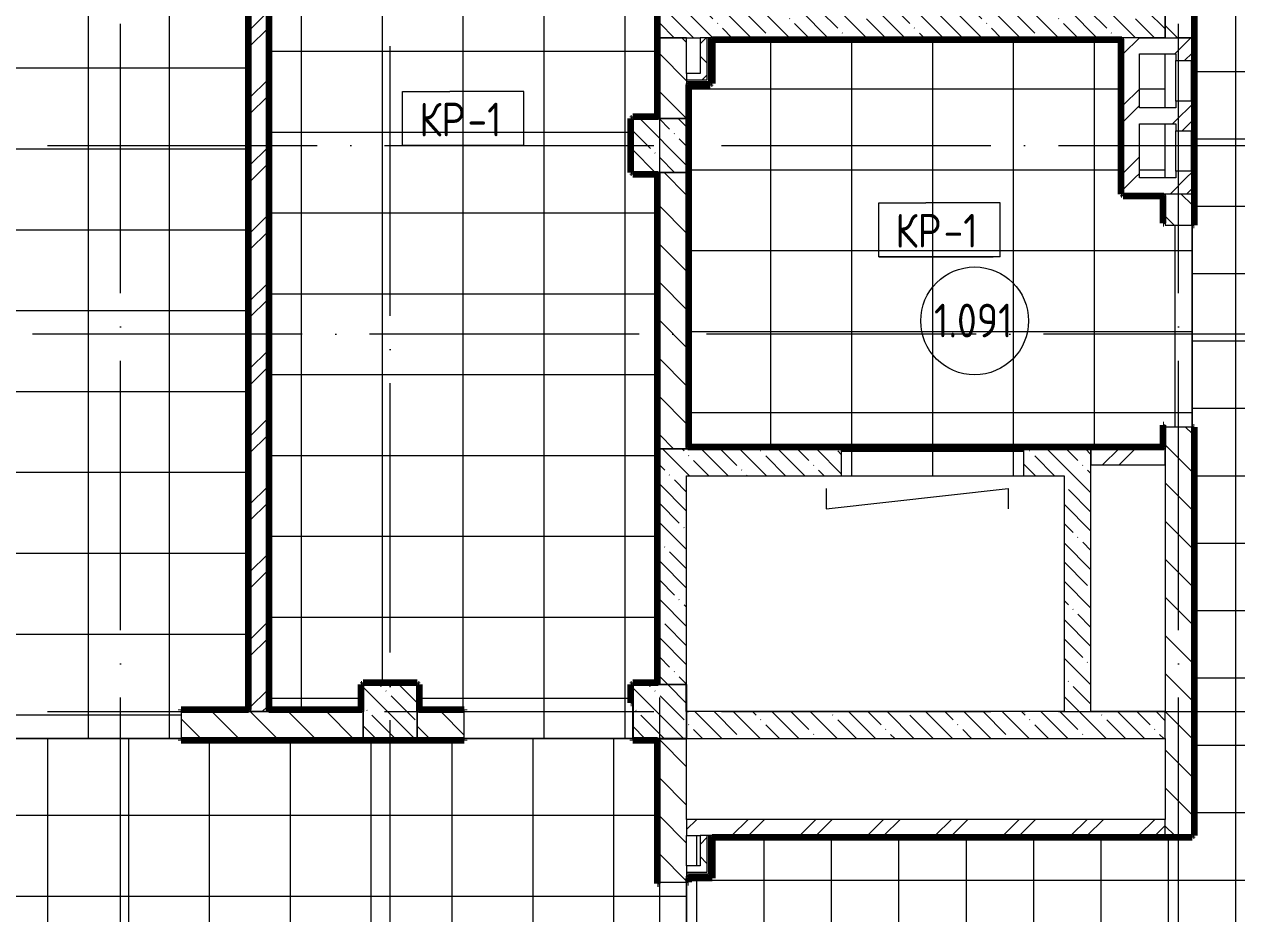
# Model space of a CAD drawing. Header units: millimetres. Extents: x -4370 to 196781, y -4577 to 61202.
# Drawn here: x 131785 to 140781, y 26825 to 33425 of the extents above; entities that cross this region are included whole.
import ezdxf

# ---------------------------------------------------------------- set-up
doc = ezdxf.new("R2010")
doc.units = ezdxf.units.MM
doc.linetypes.add('ADSK_Линия сетки', pattern=[2500, 2000, -250, 0, -250])
for name, color, linetype, lineweight in [('A-AREA-____-IDEN', 2, 'Continuous', 20), ('A-DETL-____-OTLN', 90, 'Continuous', 9), ('A-FLOR-____-IDEN', 11, 'Continuous', 20), ('A-FLOR-____-OTLN', 192, 'Continuous', 9), ('A-FLOR-____-PATT', 8, 'Continuous', 9), ('A-GENM-____-MCUT', 13, 'Continuous', 9), ('A-GENM-____-OTLN', 13, 'Continuous', 9), ('A-WALL-____-MCUT', 113, 'Continuous', 9), ('A-WALL-____-PATT', 111, 'Continuous', 9), ('A-WALL-FNSH-MCUT', 113, 'Continuous', 9), ('I-WALL-____-OTLN', 2, 'Continuous', 9), ('S-COLS-____-MCUT', 52, 'Continuous', 9), ('S-COLS-____-OTLN', 52, 'Continuous', 9), ('S-GRID-____-OTLN', 1, 'Continuous', 9)]:
    doc.layers.add(name, color=color, linetype=linetype, lineweight=lineweight)
doc.styles.add('GOST Common_1', font='GOST_Common.ttf', dxfattribs={"width": 0.9, "height": 250})
pattern_1 = [(45, (0, 0), (-251.4472, 251.4472), []), (45, (0, 381), (-251.4472, 251.4472), [])]
pattern_2 = [(135, (0, 0), (-141.42136, -141.42136), [])]
pattern_3 = [(135, (0, 0), (-142.5612, -142.5612), []), (135, (142.56, 0), (-142.5612, -142.5612), [252.016, -50.403, 3.353, -47.05])]
pattern_4 = [(45, (0, 0), (-141.42136, 141.42136), []), (135, (0, 0), (-141.42136, -141.42136), [])]

# ---------------------------------------------------------------- blocks, each defined once
blk = doc.blocks.new('ASML_АР_Отделка Люка - ВО Отделка люков_Грунтовка 0_Шпатлевка 0_Окраска 0_0-40365353-О_АИ_ПП_0_000_Целиком')
at = {"layer": 'A-GENM-____-MCUT', "color": 130, "lineweight": 25}
for p, q in [((150, 3), (-150, 3)), ((-150, 3), (-150, 0)), ((150, 0), (150, 3)), ((-150, 0), (150, 0))]:
    blk.add_line(p, q, dxfattribs=at)
blk = doc.blocks.new('0083_СОШ675_АР_R22_rvt-1-О_АИ_ПП_0_000_Целиком')
at = {"layer": 'A-WALL-____-PATT', "lineweight": 5}
h = blk.add_hatch(dxfattribs=at)
h.set_pattern_fill('FP_4', color=10, style=0, pattern_type=2)
h.set_pattern_definition(pattern_2)
h.paths.add_polyline_path([(140250, 33325), (140450, 33325), (140450, 34432), (140250, 34432), (140250, 34009.1)])
h.paths.add_polyline_path([(140250, 35532), (140450, 35532), (140450, 38360), (140250, 38360), (140250, 36319.2)])
h.paths.add_polyline_path([(140250, 39460), (140450, 39460), (140450, 45325), (140250, 45325), (140250, 40939.3)])
h = blk.add_hatch(dxfattribs=at)
h.set_pattern_fill('FP_7', color=10, style=0, pattern_type=2)
h.set_pattern_definition(pattern_1)
h.paths.add_polyline_path([(133465, 28325), (133585, 28325), (133585, 37045), (133465, 37045), (133465, 31699)])
h = blk.add_hatch(dxfattribs=at)
h.set_pattern_fill('FP_3', color=10, style=0, pattern_type=2)
h.set_pattern_definition(pattern_3)
h.paths.add_polyline_path([(140060, 33325), (140250, 33325), (140250, 33525), (136500, 33525), (136500, 33325), (139940, 33325)])
h = blk.add_hatch(dxfattribs=at)
h.set_pattern_fill('FP_4', color=10, style=0, pattern_type=2)
h.set_pattern_definition(pattern_2)
h.paths.add_polyline_path([(136700, 30275), (136700, 32325), (136500, 32325), (136500, 30275)])
h.paths.add_polyline_path([(136700, 32725), (136700, 33325), (136500, 33325), (136500, 32725)])
h = blk.add_hatch(dxfattribs=at)
h.set_pattern_fill('FP_56', color=252, style=0, pattern_type=2)
h.set_pattern_definition(pattern_4)
h.paths.add_polyline_path([(136850, 33009.7), (136850, 33325), (136800, 33325), (136800, 33009.7)])
h = blk.add_hatch(dxfattribs=at)
h.set_pattern_fill('FP_7', color=10, style=0, pattern_type=2)
h.set_pattern_definition(pattern_1)
h.paths.add_polyline_path([(139940, 32285), (140060, 32285), (140060, 33325), (139940, 33325), (139940, 32854.1)])
h = blk.add_hatch(dxfattribs=at)
h.set_pattern_fill('FP_7', color=10, style=0, pattern_type=2)
h.set_pattern_definition(pattern_1)
h.paths.add_polyline_path([(140060, 33205), (140330, 33205), (140330, 33325), (140060, 33325)])
h = blk.add_hatch(dxfattribs=at)
h.set_pattern_fill('FP_7', color=10, style=0, pattern_type=2)
h.set_pattern_definition(pattern_1)
h.paths.add_polyline_path([(140447, 32285), (140450, 32285), (140450, 32335), (140330, 32335), (140330, 32285)])
h.paths.add_polyline_path([(140450, 32635), (140450, 32855), (140330, 32854.1), (140330, 32635), (140447, 32635)])
h.paths.add_polyline_path([(140330, 33155), (140450, 33155), (140450, 33325), (140330, 33325), (140330, 33205)])
h = blk.add_hatch(dxfattribs=at)
h.set_pattern_fill('FP_7', color=10, style=0, pattern_type=2)
h.set_pattern_definition(pattern_1)
h.paths.add_polyline_path([(140330, 32685), (140330, 32805), (140060, 32805), (140060, 32685)])
h = blk.add_hatch(dxfattribs=at)
h.set_pattern_fill('FP_7', color=10, style=0, pattern_type=2)
h.set_pattern_definition(pattern_1)
h.paths.add_polyline_path([(139940, 32165), (140450, 32165), (140450, 32285), (139940, 32285)])
h = blk.add_hatch(dxfattribs=at)
h.set_pattern_fill('FP_4', color=10, style=0, pattern_type=2)
h.set_pattern_definition(pattern_2)
h.paths.add_polyline_path([(140450, 27405), (140450, 30435), (140250, 30435), (140250, 27405)])
h.paths.add_polyline_path([(140450, 31935), (140450, 32165), (140250, 32165), (140250, 31935)])
h = blk.add_hatch(dxfattribs=at)
h.set_pattern_fill('FP_3', color=10, style=0, pattern_type=2)
h.set_pattern_definition(pattern_3)
h.paths.add_polyline_path([(136500, 28525), (136700, 28525), (136700, 30275), (136500, 30275), (136500, 29388.9)])
h = blk.add_hatch(dxfattribs=at)
h.set_pattern_fill('FP_3', color=10, style=0, pattern_type=2)
h.set_pattern_definition(pattern_3)
h.paths.add_polyline_path([(139500, 30075), (139700, 30075), (139700, 30275), (139200, 30275), (139200, 30075)])
h.paths.add_polyline_path([(136700, 30075), (137850, 30075), (137850, 30275), (136700, 30275)])
h = blk.add_hatch(dxfattribs=at)
h.set_pattern_fill('FP_7', color=10, style=0, pattern_type=2)
h.set_pattern_definition(pattern_1)
h.paths.add_polyline_path([(140250, 30155), (140250, 30275), (139700, 30275), (139700, 30155)])
h = blk.add_hatch(dxfattribs=at)
h.set_pattern_fill('FP_3', color=10, style=0, pattern_type=2)
h.set_pattern_definition(pattern_3)
h.paths.add_polyline_path([(139700, 28325), (139700, 30075), (139500, 30075), (139500, 28325)])
h = blk.add_hatch(dxfattribs=at)
h.set_pattern_fill('FP_4', color=10, style=0, pattern_type=2)
h.set_pattern_definition(pattern_2)
h.paths.add_polyline_path([(134300, 28125), (134300, 28325), (132950, 28325), (132950, 28125), (133636.7, 28125)])
h = blk.add_hatch(dxfattribs=at)
h.set_pattern_fill('FP_4', color=10, style=0, pattern_type=2)
h.set_pattern_definition(pattern_2)
h.paths.add_polyline_path([(134700, 28125), (135050, 28125), (135050, 28325), (134700, 28325), (134700, 28233.9)])
h = blk.add_hatch(dxfattribs=at)
h.set_pattern_fill('FP_3', color=10, style=0, pattern_type=2)
h.set_pattern_definition(pattern_3)
h.paths.add_polyline_path([(140250, 28125), (140250, 28325), (136700, 28325), (136700, 28125), (138604.3, 28125)])
h = blk.add_hatch(dxfattribs=at)
h.set_pattern_fill('FP_4', color=10, style=0, pattern_type=2)
h.set_pattern_definition(pattern_2)
h.paths.add_polyline_path([(136700, 18825), (136700, 19025), (136500, 19025), (136500, 18825)])
h.paths.add_polyline_path([(136700, 19425), (136700, 22425), (136500, 22425), (136500, 19425)])
h.paths.add_polyline_path([(136700, 22825), (136700, 24860), (136500, 24860), (136500, 22825)])
h.paths.add_polyline_path([(136700, 27060), (136700, 28125), (136500, 28125), (136500, 27060)])
h = blk.add_hatch(dxfattribs=at)
h.set_pattern_fill('FP_7', color=10, style=0, pattern_type=2)
h.set_pattern_definition(pattern_1)
h.paths.add_polyline_path([(138604.3, 27405), (140250, 27405), (140250, 27525), (136700, 27525), (136700, 27405), (137362.4, 27405)])
h = blk.add_hatch(dxfattribs=at)
h.set_pattern_fill('FP_56', color=252, style=0, pattern_type=2)
h.set_pattern_definition(pattern_4)
h.paths.add_polyline_path([(136850, 27130.1), (136850, 27405), (136800, 27405), (136800, 27130.1)])
at = {"layer": 'S-COLS-____-OTLN', "lineweight": 5}
h = blk.add_hatch(dxfattribs=at)
h.set_pattern_fill('FP_3', color=256, style=0, pattern_type=2)
h.set_pattern_definition(pattern_3)
h.paths.add_polyline_path([(136500, 32325), (136700, 32325), (136700, 32725), (136300, 32725), (136300, 32325), (136431, 32325)])
h = blk.add_hatch(dxfattribs=at)
h.set_pattern_fill('FP_3', color=256, style=0, pattern_type=2)
h.set_pattern_definition(pattern_3)
h.paths.add_polyline_path([(134700, 28125), (134700, 28525), (134300, 28525), (134300, 28125)])
h = blk.add_hatch(dxfattribs=at)
h.set_pattern_fill('FP_3', color=256, style=0, pattern_type=2)
h.set_pattern_definition(pattern_3)
h.paths.add_polyline_path([(136300, 28125), (136700, 28125), (136700, 28525), (136300, 28525), (136300, 28233.9)])
at = {"layer": 'A-DETL-____-OTLN', "color": 92, "lineweight": 5}
for p, q in [((137735, 29980), (137735, 29830)), ((137735, 29830), (139085, 29980)), ((139085, 29980), (139085, 29830))]:
    blk.add_line(p, q, dxfattribs=at)
at = {"layer": 'A-WALL-____-MCUT', "color": 50, "lineweight": 13}
for p, q in [((133465, 37045), (133465, 28325)), ((133585, 28325), (133585, 36925)), ((140250, 34432), (140250, 33325)), ((140450, 33325), (140450, 34432)), ((136500, 33525), (136500, 33325)), ((140250, 33325), (140250, 33525)), ((136500, 33325), (136500, 32725)), ((136700, 33325), (136500, 33325)), ((136500, 33325), (136800, 33325)), ((136700, 33059.7), (136700, 33325)), ((136800, 33325), (136800, 33059.7)), ((136862.5, 33325), (136850, 33325)), ((136850, 33325), (136850, 33009.7)), ((136875, 33325), (136862.5, 33325)), ((136875, 33325), (139940, 33325)), ((139940, 33325), (139940, 32285)), ((140450, 33155), (140450, 33325)), ((140060, 33205), (140330, 33205)), ((140060, 32805), (140060, 33205)), ((140330, 33205), (140330, 33155)), ((140330, 33155), (140447, 33155)), ((136800, 33059.7), (136700, 33059.7)), ((136800, 33009.7), (136700, 33009.7)), ((136700, 33009.7), (136700, 32997.2)), ((136700, 32997.2), (136700, 32984.7)), ((136700, 32725), (136700, 32984.7)), ((136850, 33009.7), (136800, 33009.7)), ((140330, 32855), (140330, 32805)), ((140447, 32855), (140330, 32855)), ((140450, 32635), (140450, 32855)), ((140330, 32805), (140060, 32805)), ((140060, 32685), (140330, 32685)), ((140060, 32285), (140060, 32685)), ((140330, 32685), (140330, 32635)), ((140330, 32635), (140447, 32635)), ((136500, 32325), (136500, 30275)), ((136700, 30275), (136700, 32325)), ((140330, 32335), (140330, 32285)), ((140447, 32335), (140330, 32335)), ((140450, 32285), (140450, 32335)), ((139940, 32285), (139940, 32165)), ((140330, 32285), (140060, 32285)), ((140450, 32165), (140450, 32285)), ((139940, 32165), (140250, 32165)), ((140250, 32165), (140250, 31935)), ((140450, 31935), (140450, 32165)), ((140250, 31935), (140450, 31935)), ((140450, 30435), (140250, 30435)), ((140250, 30435), (140250, 28325)), ((140450, 27405), (140450, 30435)), ((136500, 30275), (136700, 30275)), ((136700, 30275), (136500, 30275)), ((136500, 30275), (136500, 28525)), ((137850, 30275), (136700, 30275)), ((137850, 30075), (137850, 30275)), ((139700, 30275), (139200, 30275)), ((139200, 30275), (139200, 30075)), ((140250, 30275), (139700, 30275)), ((139700, 30275), (139700, 30155)), ((139700, 30075), (139700, 30275)), ((140250, 30155), (140250, 30275)), ((139700, 30155), (140250, 30155)), ((136700, 28525), (136700, 30075)), ((136700, 30075), (137850, 30075)), ((139200, 30075), (139500, 30075)), ((139500, 30075), (139500, 28325)), ((139700, 28325), (139700, 30075)), ((134300, 28325), (132950, 28325)), ((132950, 28325), (132950, 28125)), ((133465, 28325), (133585, 28325)), ((135050, 28325), (134700, 28325)), ((135050, 28125), (135050, 28325)), ((139500, 28325), (136700, 28325)), ((140250, 28325), (139700, 28325)), ((134300, 28125), (132950, 28125)), ((132950, 28125), (134300, 28125)), ((135050, 28125), (134700, 28125)), ((134700, 28125), (135050, 28125)), ((136700, 28125), (136500, 28125)), ((136500, 28115), (136500, 28125)), ((136500, 28115), (136500, 27060)), ((136700, 27525), (136700, 28125)), ((136700, 28125), (140250, 28125)), ((140250, 28125), (140250, 27525)), ((140250, 27525), (136700, 27525)), ((136700, 27180.1), (136700, 27405)), ((136700, 27405), (136800, 27405)), ((136800, 27405), (136800, 27180.1)), ((136862.5, 27405), (136850, 27405)), ((136850, 27405), (136850, 27130.1)), ((136875, 27405), (136862.5, 27405)), ((136875, 27405), (140250, 27405)), ((140250, 27405), (140450, 27405)), ((136800, 27180.1), (136700, 27180.1)), ((136800, 27130.1), (136700, 27130.1)), ((136700, 27130.1), (136700, 27117.6)), ((136700, 27117.6), (136700, 27105.1)), ((136700, 27060), (136700, 27105.1)), ((136850, 27130.1), (136800, 27130.1)), ((136500, 27060), (136700, 27060))]:
    blk.add_line(p, q, dxfattribs=at)
at = {"layer": 'A-WALL-____-MCUT', "color": 10, "lineweight": 5}
for p, q in [((136850, 33325), (136800, 33325)), ((136862.5, 33325), (136862.5, 32997.2)), ((140060, 33325), (139940, 33325)), ((140060, 33325), (140250, 33325)), ((140250, 33325), (140060, 33325)), ((140250, 33325), (140330, 33325)), ((140330, 33325), (140450, 33325)), ((140450, 33325), (140330, 33325)), ((136700, 33059.7), (136700, 33009.7)), ((136800, 32997.2), (136700, 32997.2)), ((136850, 32997.2), (136800, 32997.2)), ((136862.5, 32997.2), (136850, 32997.2)), ((136500, 32725), (136700, 32725)), ((136700, 32325), (136500, 32325)), ((140450, 32165), (140250, 32165)), ((136500, 28525), (136700, 28525)), ((134300, 28125), (134300, 28325)), ((134700, 28325), (134700, 28125)), ((136700, 28325), (136700, 28125)), ((140250, 28125), (140250, 28325)), ((136700, 27525), (136700, 27405)), ((140250, 27405), (140250, 27525)), ((136850, 27405), (136800, 27405)), ((136862.5, 27405), (136862.5, 27117.6)), ((136700, 27180.1), (136700, 27130.1)), ((136800, 27117.6), (136700, 27117.6)), ((136850, 27117.6), (136800, 27117.6)), ((136862.5, 27117.6), (136850, 27117.6))]:
    blk.add_line(p, q, dxfattribs=at)
at = {"layer": 'A-WALL-FNSH-MCUT', "color": 90}
for p, q in [((136875, 32984.7), (136875, 33325)), ((136700, 32984.7), (136800, 32984.7)), ((136800, 32984.7), (136850, 32984.7)), ((136850, 32984.7), (136862.5, 32984.7)), ((136862.5, 32984.7), (136875, 32984.7)), ((132950, 28125), (132950, 28115)), ((132950, 28115), (135050, 28115)), ((134700, 28125), (134300, 28125)), ((135050, 28115), (135050, 28125)), ((136500, 28125), (136300, 28125)), ((136300, 28125), (136300, 28115)), ((136300, 28115), (136500, 28115)), ((136875, 27105.1), (136875, 27405)), ((136700, 27105.1), (136800, 27105.1)), ((136800, 27105.1), (136850, 27105.1)), ((136850, 27105.1), (136862.5, 27105.1)), ((136862.5, 27105.1), (136875, 27105.1))]:
    blk.add_line(p, q, dxfattribs=at)
at = {"layer": 'I-WALL-____-OTLN', "color": 90}
for p, q in [((140330, 32855), (140330, 33155)), ((140330, 32335), (140330, 32635))]:
    blk.add_line(p, q, dxfattribs=at)
at = {"layer": 'S-COLS-____-MCUT', "color": 130, "lineweight": 25}
for p, q in [((136500, 32725), (136300, 32725)), ((136300, 32725), (136300, 32325)), ((136700, 32325), (136700, 32725)), ((136300, 32325), (136500, 32325)), ((134700, 28525), (134300, 28525)), ((134300, 28525), (134300, 28325)), ((134700, 28325), (134700, 28525)), ((136500, 28525), (136300, 28525)), ((136300, 28525), (136300, 28125)), ((136700, 28325), (136700, 28525)), ((134300, 28125), (134700, 28125)), ((136300, 28125), (136700, 28125))]:
    blk.add_line(p, q, dxfattribs=at)
at = {"layer": 'S-COLS-____-OTLN', "color": 90}
for p, q in [((136700, 32725), (136500, 32725)), ((136500, 32325), (136700, 32325)), ((136700, 28525), (136500, 28525)), ((134300, 28325), (134300, 28125)), ((134700, 28125), (134700, 28325)), ((136700, 28125), (136700, 28325))]:
    blk.add_line(p, q, dxfattribs=at)
at = {"layer": 'A-GENM-____-OTLN', "color": 90, "lineweight": 9, "rotation": 270}
for p in [(140447, 33005), (140447, 32485)]:
    blk.add_blockref('ASML_АР_Отделка Люка - ВО Отделка люков_Грунтовка 0_Шпатлевка 0_Окраска 0_0-40365353-О_АИ_ПП_0_000_Целиком', p, dxfattribs=at)
blk = doc.blocks.new('ADSK_Марка_Перекрытие - Типоразмер_ADSK_Марка-158127-О_АИ_ПП_0_000_Целиком')
at = {"layer": 'A-FLOR-____-IDEN'}
for p, q in [((-4.5, 4), (-1, 4)), ((-4.5, 0), (-4.5, 4)), ((4.5, 4), (-1, 4)), ((4.5, 0), (4.5, 4)), ((4.5, 0), (-4.5, 0)), ((-4.5, 0), (4, 0))]:
    blk.add_line(p, q, dxfattribs=at)
blk = doc.blocks.new('ADSK_Марка_Помещение_ОдноЗначение - Номер-159740-О_АИ_ПП_0_000_Целиком')
at = {"layer": 'A-AREA-____-IDEN'}
blk.add_circle((0, 0), 4, dxfattribs=at)

msp = doc.modelspace()

# ---------------------------------------------------------------- hatches: boundary and pattern name
at = {"layer": 'A-FLOR-____-PATT'}
h = msp.add_hatch(dxfattribs=at)
h.set_pattern_fill('FP_139', color=256, style=0, pattern_type=2)
h.set_pattern_definition([(90, (122360, 37155), (-600, 4e-14), []), (180, (122360, 37155), (-7e-14, -600), [])])
h.paths.add_polyline_path([(123701.532826, 24349.999414), (136485, 24350.000586), (136485, 24850.000586), (136500, 24850.000586), (136500, 24859.999414), (136700, 24859.999414), (136700, 27059.999414), (136500, 27059.999414), (136500, 27050.000586), (136485, 27050.99042), (136485, 28110.000586), (136299.978078, 28110.000586), (136299.978078, 28125), (135049.978078, 28125), (135049.978078, 28110.000586), (132950, 28110.000586), (132950, 28125), (130960, 28125), (130960, 28110.000586), (125085, 28110.000586), (125085, 27805.000984), (125080, 27804.349189), (125080, 27795.00157), (125070, 27795.00157), (125070, 27790.00157), (124330, 27790.00157), (124330, 27795.00157), (124320, 27795.000984), (124320, 27805.000984), (124315, 27805.85356), (124315, 28110.00157), (124049.978078, 28110.00157), (124049.978078, 28115.00157), (124039.978078, 28115.00157), (124039.978078, 28125.000984), (120145.5, 28125.000984), (120145.5, 28115.00157), (118690, 28115.00157), (118690, 34860.000586), (118320, 34860.000586), (118320, 34865.000586), (118310, 34865.000586), (118310, 34875), (118300, 34875), (118300, 36475), (118310, 36475.000586), (118310, 36485.000586), (118320, 36485.000586), (118320, 36490.000586), (118690, 36490.000586), (118690, 43524.999414), (118700, 43524.999414), (118699.978078, 44624.999414), (118690, 44624.999414), (118690.939069, 45335), (120047.499009, 45335), (120047.499009, 45325), (124030, 45324.999414), (124030, 45334.968424), (124045, 45334.96901), (124045, 45339.96901), (130949.978078, 45339.96901), (130949.978078, 45324.999414), (132949.978078, 45324.999414), (132949.978078, 45339.96901), (136485, 45340.004013), (136485, 45809.999414), (136699.978078, 45809.999414), (136699.978078, 48009.999414), (136485, 48009.999414), (136485, 48583.136009), (136480, 48583.136009), (136480, 49030.001172), (136059.997172, 49030.001172), (136059.997172, 49035.001172), (134324.978078, 49035.001172), (134324.978078, 49050.000586), (133224.978078, 49050.000586), (133224.978078, 49035.001172), (131950, 49035.001172), (131950, 49050.000586), (130850, 49050.000586), (130850, 49035.001172), (129820, 49035.001172), (129819.973332, 49250.000586), (128720, 49250.000586), (128720, 49035.001172), (115339.978078, 49035.001172), (115339.978078, 47039.5), (115125, 47039.5), (115125, 45939.5), (115339.978078, 45939.5), (115339.978078, 45525), (115334.978078, 45524.408705), (115334.978078, 45515), (115324.978078, 45515), (115324.978078, 45510), (114265.000586, 45510), (114265.000586, 45324.999414), (114260.000586, 45324.999414), (114260.000586, 45315.000586), (114250.000586, 45315.000586), (114249.978078, 45310.000586), (113849.978078, 45310.000586), (113849.978078, 43335.193215), (115335, 43335.193215), (115334.01456, 39765.02363), (113849.978078, 39765.02363), (113850.899223, 35984.940919), (114259.978078, 35984.940919), (114259.978078, 35565), (114060.000586, 35565), (114060.000586, 32734.968424), (114259.978078, 32734.968424), (114259.978078, 32315), (114060.000586, 32315), (114060.000586, 28535), (114259.978664, 28534.382301), (114259.978664, 28115), (114060.000586, 28115), (114060.000586, 24375), (114585, 24375), (114585, 24350), (116575, 24349.999414), (116575, 24375), (118699.978078, 24375), (118699.978078, 24435.000398), (118799.978078, 24435.000398), (118799.978078, 24375), (121200, 24375), (121200, 24360), (121215, 24360), (121215, 24350), (121217.736766, 24349.999414)])
h.paths.add_polyline_path([(118700, 28035.000398), (118699.978078, 28035.000398), (118700, 28105.000984), (118799.978078, 28105.000984), (118799.978078, 28035.000398), (118705, 28035.000398)])
h.paths.add_polyline_path([(113373.815688, 35984.940919), (113799.978078, 35984.940919), (113798.859805, 39765.02363), (112925.000848, 39765.02363), (112924.950825, 39975.023044), (111824.978078, 39975.023044), (111824.978078, 39765.02363), (111475, 39765.02363), (111474.992967, 39975.023044), (110375, 39975.023044), (110375, 39780.02363), (110425, 39780.02363), (110425, 39765.02363), (109080.000848, 39765.02363), (109080.000848, 39494.940333), (108870.000848, 39494.940333), (108870.000848, 36794.940333), (109130.000848, 36794.940333), (109130.000848, 36804.940919), (110600.000586, 36804.940919), (110600.000586, 35984.940919), (113341.034602, 35984.940919)])
h.paths.add_polyline_path([(113766.348585, 43335.193215), (113799.978078, 43335.193215), (113799.978078, 45310.000586), (113400.000586, 45310.000586), (113399.978078, 45315.000586), (113390.000586, 45315.000586), (113390.000586, 45325.000586), (113385.000586, 45324.999414), (113385.000586, 45510.000586), (112075, 45509.810247), (112075, 45245.037726), (112065, 45245.037726), (112065, 43545.037726), (112075, 43545.037726), (112075, 43335.193215), (112524.450555, 43335.193215)])
h = msp.add_hatch(dxfattribs=at)
h.set_pattern_fill('FP_135', color=256, style=0, pattern_type=2)
h.set_pattern_definition([(0, (133462.5, 36700), (0, 600), []), (90, (133462.5, 36700), (-600, 4e-14), [])])
h.paths.add_polyline_path([(131152.921007, 28125.000398), (132950, 28125.000586), (132950.886022, 28340.00157), (133450, 28340.00157), (133450, 37045), (133455, 37045.000586), (133455, 37055.000586), (133465, 37055.000586), (133465.025847, 37060.000586), (136484.978078, 37060.000586), (136484.978078, 40710.000586), (136299.978078, 40710.000586), (136299.978078, 40715.000586), (136289.978078, 40715.000586), (136289.978078, 40725.000586), (136284.978078, 40725), (136284.978078, 41125), (136289.978078, 41125.000586), (136289.978078, 41135.000586), (136299.978078, 41135.000586), (136299.978078, 41140.000586), (136485, 41140.000586), (136485, 44910.000586), (136299.978078, 44910.000586), (136299.978078, 44915.000586), (136289.978078, 44915.000586), (136289.978078, 44925), (136284.978078, 44925), (136284.978078, 45110.000586), (134714.978078, 45110.000586), (134714.978078, 44925.000586), (134709.978078, 44925), (134709.978078, 44915.000586), (134699.978078, 44915.000586), (134699.978078, 44910.000586), (134299.978078, 44910.000586), (134299.978078, 44915.000586), (134289.978078, 44915.000586), (134289.978078, 44925.000586), (134284.978078, 44925), (134284.978078, 45110.000586), (132949.978078, 45110.000586), (132949.839952, 45324.968424), (130949.978078, 45324.968424), (130949.978078, 45125.000586), (130959.978078, 45125.000586), (130959.978078, 45060.000586), (130964.978078, 45060.000586), (130964.978078, 44625.000586), (130959.978078, 44625), (130959.978078, 44615.000586), (130949.978078, 44615.000586), (130949.42908, 44610.000586), (130684.978078, 44610.000586), (130684.978078, 36990.000586), (130949.978078, 36990.000586), (130949.978078, 36985.000586), (130959.978078, 36985.000586), (130959.978078, 36975.000586), (130964.978078, 36975), (130964.978078, 36475), (130959.978078, 36475), (130959.978078, 36465.000586), (130949.978078, 36465.000586), (130949.978078, 36460.000586), (130684.978078, 36460.000586), (130684.978078, 28840.000586), (130949.978078, 28840.000586), (130949.978078, 28835.000586), (130959.978078, 28835.000586), (130959.978078, 28825.000586), (130964.978078, 28825), (130964.978078, 28332.50157), (130960, 28332.50157), (130960, 28325.000984), (130949.978078, 28325.000984), (130950, 28125.00259), (130960, 28125.000586)])
h.paths.add_polyline_path([(133585, 37045), (133584.996508, 37045.000586), (133465, 37045)])
h = msp.add_hatch(dxfattribs=at)
h.set_pattern_fill('FP_140', color=256, style=0, pattern_type=2)
h.set_pattern_definition([(270, (140775, 20575), (500, 3e-14), []), (0, (140775, 20575), (0, 500), [])])
h.paths.add_polyline_path([(144650.226546, 40.000586), (144650.226546, 362.50058), (144655.226546, 362.501166), (144655.226546, 372.501166), (144665.226546, 372.501166), (144665.226546, 377.501166), (145034.978078, 377.501166), (145034.978078, 774.999414), (145049.978078, 774.999414), (145049.978078, 3274.999414), (145034.978078, 3274.999414), (145034.978078, 9325), (145049.978078, 9325.032882), (145049.978078, 11825), (145034.978078, 11825), (145034.978078, 18345), (145049.978078, 18345), (145049.978078, 20845), (145034.978078, 20845), (145034.978078, 27299.999414), (145049.978078, 27299.999414), (145049.812834, 29799.999414), (145034.978078, 29800.993984), (145034.978078, 36649.999414), (145049.978078, 36649.999414), (145049.978078, 39149.999414), (145034.978078, 39149.999414), (145034.978078, 41125), (140465, 41125), (140465, 39459.99902), (140450, 39459.99902), (140450, 38359.99902), (140465, 38359.99902), (140465, 38164), (140470, 38164), (140470, 37649), (140465, 37649), (140465, 35531.999414), (140450, 35531.999414), (140450, 34431.999414), (140465, 34431.999414), (140465, 31934.999414), (140450, 31934.999414), (140450, 30434.999414), (140465, 30434.999414), (140465, 27405.000586), (140460, 27405), (140460, 27395.000586), (140450, 27395.000586), (140449.999881, 27390.000586), (136890, 27390.000586), (136890, 27090.11992), (136715, 27090.11992), (136715, 27059.999414), (136700, 27059.999414), (136700, 24859.999414), (136715, 24859.999414), (136715, 24655.000586), (136960, 24655.000586), (136960.014653, 24640), (137630, 24640.000586), (137630, 24655.000586), (140450, 24655.000586), (140450, 24650.000586), (140460, 24650.000586), (140460, 24640.000586), (140465, 24640), (140465, 23214.166393), (140450, 23215.002907), (140449.826513, 23214.166393), (140249.978078, 23214.166393), (140249.978078, 22115), (140449.978078, 22114.166393), (140450, 17325), (140465, 17325), (140465, 13483.813123), (140470, 13483.813123), (140470, 12973.813123), (140475, 12973.813123), (140475, 12963.813123), (140465, 12963.813123), (140465, 12785.000586), (136940, 12785.000586), (136940, 12472.869184), (136935, 12472.869184), (136935, 12462.869184), (136925, 12462.869184), (136925, 12457.869184), (136715, 12457.869184), (136715, 10440.001172), (140449.999862, 10440.001172), (140449.999815, 10445.000586), (140460, 10445.000586), (140460, 10435.001172), (140470, 10433.935178), (140470, 8749.999414), (140250, 8749.740574), (140250, 7109.999414), (140470, 7109.999414), (140470, 377.501166), (140857.251532, 377.501166), (140857.251532, 372.501166), (140867.251532, 372.501166), (140867.251532, 362.501166), (140872.251532, 362.50058), (140872.251532, 40.000586), (144509.5, 40.000586)])
h.paths.add_polyline_path([(136700, 10433.935178), (136710, 10435.001172), (136708.934006, 12463.935178), (136700, 12462.869184), (136700, 12345.2), (136499.978078, 12345.2), (136499.978078, 11510.000293), (136510, 11510.000293), (136510, 11460.000293), (136499.978078, 11460.000293), (136499.978078, 10475.000293), (136510, 10475.000293), (136510, 10440.001172), (136645, 10440.001172), (136645, 10433.935178)])
h.paths.add_polyline_path([(140460, 18425), (140450, 18425), (140450, 20013.999393), (140465, 20013.999393), (140465, 18425)])
h.paths.add_polyline_path([(140465, 21113.999393), (140450, 21113.999393), (140450, 22114.166393), (140465, 22114.166393), (140465, 21303.663109)])
h.paths.add_polyline_path([(136741.462142, 27180.119334), (136800, 27180.119334), (136800, 27405), (136700, 27405), (136700, 27180.119334)])
h = msp.add_hatch(dxfattribs=at)
h.set_pattern_fill('FP_148', color=256, style=0, pattern_type=2)
h.set_pattern_definition([(0, (135042.5, 32625), (0, 600), []), (90, (135042.5, 32625), (-600, 4e-14), [])])
h.paths.add_polyline_path([(135049.978078, 28125.000398), (136299.976903, 28125.000586), (136299.978078, 28390.000586), (136284.978078, 28390.000586), (136284.978078, 28525), (136289.978078, 28525.000586), (136289.978078, 28535.000586), (136299.978078, 28535.000586), (136300.767583, 28540.000586), (136484.978078, 28540.000586), (136484.978078, 32310.000586), (136299.978078, 32310.000586), (136299.978078, 32315.000586), (136289.978078, 32315.000586), (136289.978078, 32325), (136284.978078, 32325), (136284.978078, 32725), (136289.978078, 32725.000586), (136289.978078, 32735.000586), (136299.978078, 32735.000586), (136299.978078, 32740.000586), (136485, 32740.000586), (136485, 36510.000586), (136300, 36510.000586), (136299.978078, 36515.000586), (136290, 36515.000586), (136290, 36525), (136285, 36525), (136285, 36910.000586), (134714.978078, 36910.000586), (134714.978078, 36525), (134709.978078, 36525), (134709.978078, 36515.000586), (134699.978078, 36515.000586), (134699.978078, 36510.000586), (134299.978078, 36510.000586), (134299.978078, 36515.000586), (134289.978078, 36515.000586), (134289.978078, 36525.000586), (134284.978078, 36525.000586), (134284.978078, 36910.000586), (133600, 36910.000586), (133600, 28340.000586), (134284.98813, 28340.000586), (134284.98813, 28525), (134289.98813, 28525.000586), (134289.98813, 28535.000586), (134299.98813, 28535.000586), (134299.98813, 28540.000586), (134699.978078, 28540.000586), (134699.978078, 28535.000586), (134709.978078, 28535.000586), (134709.978078, 28525.000586), (134714.978078, 28525), (134714.978078, 28340.000586), (135049.978078, 28340.000586), (135049.978078, 28130.555646)])
h.paths.add_polyline_path([(133585.002095, 28325.000984), (133595, 28325.000984), (133595, 28330.000586), (133585, 28330.000586)])
h = msp.add_hatch(dxfattribs=at)
h.set_pattern_fill('FP_133', color=256, style=0, pattern_type=2)
h.set_pattern_definition([(0, (138525, 31745), (0, 600), []), (90, (138525, 31745), (-600, 4e-14), [])])
h.paths.add_polyline_path([(139200, 30075.000398), (139199.939045, 30275.000398), (137850, 30275.000398), (137850, 30075.000398), (138604.309188, 30075.000398)])
h.paths.add_polyline_path([(136715, 30290.000984), (140235, 30290.000984), (140235, 30449.984411), (140250, 30449.984411), (140250, 30434.999414), (140450, 30434.999414), (140450, 31934.999414), (140250, 31934.999414), (140250, 31949.984411), (140235, 31949.984411), (140235, 32149.967838), (139940, 32149.967838), (139940, 32154.967838), (139930, 32154.967838), (139930, 32164.967838), (139925, 32164.967838), (139925, 33309.968424), (136890, 33309.795424), (136890, 32984.729234), (136885, 32984.729234), (136885, 32974.729234), (136875, 32974.729234), (136875, 32969.729234), (136715, 32969.729234), (136715, 31699.022476)])
h.paths.add_polyline_path([(140060, 32284.967838), (140250, 32284.967838), (140250, 32684.967838), (140060, 32684.967838), (140060, 32554.967838)])
h.paths.add_polyline_path([(140096, 32804.967838), (140250, 32804.967838), (140250, 33204.967838), (140060, 33204.967838), (140060, 32804.967838)])
at = {"layer": 'A-WALL-____-PATT'}
h = msp.add_hatch(color=7, dxfattribs=at)
h.paths.add_polyline_path([(140450, 32140.000586), (140460, 32140.000586), (140460, 34431.999414), (140450, 34431.999414), (140450, 32334.967838)])
h.paths.add_polyline_path([(140460, 35531.999414), (140460, 37644), (140455, 37644), (140455, 37654), (140460, 37654), (140460, 38159), (140455, 38159), (140455, 38169), (140460, 38169), (140460, 38359.99902), (140450, 38359.99902), (140450, 35531.999414)])
h.paths.add_polyline_path([(140460, 39459.99902), (140460, 40924.96901), (140450, 40924.96901), (140450, 39459.99902)])
for points in [[(133465, 28325.000984), (133465, 37045.000586), (133455, 37045.000586), (133455, 28325.000984)], [(133585, 28330.000586), (133595, 28330.000586), (133595, 36925.000586), (133585, 36925.000586), (133585, 31699.022476)], [(136490, 32735.000586), (136500, 32735.000586), (136500, 36525.000586), (136490, 36525.000586), (136490, 32854.062406)], [(139940, 33314.968424), (139940, 33324.968424), (136875, 33324.968424), (136875, 33314.968424), (139930, 33314.968424)], [(136885, 32984.729234), (136885, 33314.968424), (136875, 33314.968424), (136875, 32984.729234)], [(139940, 32164.967838), (139940, 33314.968424), (139930, 33314.968424), (139930, 32164.967838)], [(136700, 30275.000984), (136710, 30275.000984), (136710, 32984.729234), (136700, 32984.729234), (136700, 31699.022476)], [(136710, 32974.729234), (136885, 32974.729234), (136885, 32984.729234), (136710, 32984.729234)], [(136299.978078, 32325.000586), (136299.978078, 32735.000586), (136289.978078, 32735.000586), (136289.978078, 32325.000586)], [(136430.983087, 32725.000586), (136500, 32725.000586), (136500, 32735.000586), (136299.978078, 32735.000586), (136299.978078, 32725.000586)], [(136489.978078, 32315.000586), (136489.978078, 32325.000586), (136289.978078, 32325.000586), (136289.978078, 32315.000586), (136430.983087, 32315.000586)], [(136489.978078, 28535.000586), (136499.978078, 28535.000586), (136499.978078, 32325.000586), (136489.978078, 32325.000586), (136489.978078, 29388.942617)], [(140240, 32154.967838), (140240, 32164.967838), (139930, 32164.967838), (139930, 32154.967838)], [(140460, 27405.000586), (140460, 30205.000984), (140450, 30205.000984), (140450, 27405.000586)], [(134289.98813, 28325.000586), (134299.98813, 28325.000586), (134299.98813, 28535.000586), (134289.98813, 28535.000586), (134289.98813, 28335.000586)], [(134699.978078, 28525.000586), (134709.978078, 28525.000586), (134709.978078, 28535.000586), (134299.98813, 28535.000586), (134299.98813, 28525.000586)], [(134709.978078, 28325.000586), (134709.978078, 28525.000586), (134699.978078, 28525.000586), (134699.978078, 28325.000586)], [(136299.978078, 28390.000586), (136299.978078, 28535.000586), (136289.978078, 28535.000586), (136289.978078, 28390.000586)], [(136299.978078, 28525.000586), (136499.978078, 28525.000586), (136499.978078, 28535.000586), (136299.978078, 28535.000586)], [(133636.717067, 28325.000586), (134289.98813, 28325.000586), (134289.98813, 28335.000586), (133595, 28335.000586), (133595, 28325.000586)], [(135049.978078, 28325.000586), (135049.978078, 28335.000586), (134709.978078, 28335.000586), (134709.978078, 28325.000586), (134878.615097, 28325.000586)], [(140460, 27395.000586), (140460, 27405.000586), (136875, 27405.000586), (136875, 27395.000586), (138604.309188, 27395.000586)], [(136885, 27105.11992), (136885, 27395.000586), (136875, 27395.000586), (136875, 27105.11992)], [(136885, 27095.11992), (136885, 27105.11992), (136710, 27105.11992), (136710, 27095.11992), (136741.462142, 27095.11992)]]:
    msp.add_hatch(color=7, dxfattribs=at).paths.add_polyline_path(points)
h = msp.add_hatch(color=7, dxfattribs=at)
h.paths.add_polyline_path([(140250, 30285.000984), (140250, 30449.984411), (140240, 30449.984411), (140240, 30285.000984)])
h.paths.add_polyline_path([(140240, 31949.984411), (140250, 31949.984411), (140250, 32164.967838), (140240, 32164.967838), (140240, 32154.967838)])
h = msp.add_hatch(color=7, dxfattribs=at)
h.paths.add_polyline_path([(140460, 30205.000984), (140460, 30434.999414), (140450, 30434.999414), (140450, 30205.000984)])
h.paths.add_polyline_path([(140460, 31934.999414), (140460, 32140.000586), (140450, 32140.000586), (140450, 31934.999414)])
h = msp.add_hatch(color=7, dxfattribs=at)
h.paths.add_polyline_path([(139200, 30275.000984), (140250, 30275.000984), (140250, 30285.000984), (139200, 30285.000984)])
h.paths.add_polyline_path([(136710, 30275.000984), (137850, 30275.000984), (137850, 30285.000984), (136710, 30285.000984)])
h = msp.add_hatch(color=7, dxfattribs=at)
h.paths.add_polyline_path([(133455, 28325.00157), (133455, 28335.00157), (132950, 28335.00157), (132950, 28325.00157)])
h.paths.add_polyline_path([(130960, 28325.00157), (130960, 28335.00157), (130949.978078, 28335.00157), (130949.978078, 28325.00157)])
h = msp.add_hatch(color=7, dxfattribs=at)
h.paths.add_polyline_path([(136490, 28115.000586), (136500, 28115.000586), (136500, 28125.000586), (136299.978078, 28125.000586), (136299.978078, 28115.000586)])
h.paths.add_polyline_path([(135049.978078, 28115.000586), (135049.978078, 28125.000586), (132950, 28125.000586), (132950, 28115.000586), (134878.615097, 28115.000586)])
h.paths.add_polyline_path([(130960, 28115.000586), (130960, 28125.000586), (125070, 28125.000586), (125070, 28115.000586), (128669.124946, 28115.000586)])
h = msp.add_hatch(color=7, dxfattribs=at)
h.paths.add_polyline_path([(136500, 24350.000586), (136500, 24850.000586), (136490, 24850.000586), (136490, 24350.000586)])
h.paths.add_polyline_path([(136490, 27050.000586), (136500, 27050.000586), (136500, 28115.000586), (136490, 28115.000586), (136490, 27078.862758)])
h = msp.add_hatch(color=7, dxfattribs=at)
h.paths.add_polyline_path([(136710, 24650.000586), (136710, 24859.999414), (136700, 24859.999414), (136700, 24650.000586)])
h.paths.add_polyline_path([(136700, 27059.999414), (136710, 27059.999414), (136710, 27105.11992), (136700, 27105.11992), (136700, 27078.862758)])

# ---------------------------------------------------------------- linework, layer by layer
at = {"layer": 'A-FLOR-____-OTLN'}
for p, q in [((140250, 32804.967838), (140250, 33204.967838)), ((140250, 32284.967838), (140250, 32684.967838)), ((140450, 30434.999414), (140450, 31934.999414)), ((140450, 31934.999414), (140450, 30434.999414)), ((137850, 30075.000398), (139200, 30075.000398)), ((130960, 28125.000398), (132950, 28125.000398)), ((132950, 28125), (130960, 28125)), ((135049.978078, 28125.000398), (136299.978078, 28125.000398)), ((136299.978078, 28125), (135049.978078, 28125)), ((136700, 24859.999414), (136700, 27059.999414)), ((136700, 27059.999414), (136700, 24859.999414))]:
    msp.add_line(p, q, dxfattribs=at)
at = {"layer": 'A-WALL-____-MCUT', "color": 7}
for p, q in [((133455, 37055.000586), (133455, 28335.00157)), ((133465, 28325.000984), (133465, 37045.000586)), ((133585, 36925.000586), (133585, 28330.000586)), ((133595, 28335.000586), (133595, 36915.000586)), ((136500, 32725.000586), (136500, 36525.000586)), ((136490, 36515.000586), (136490, 32735.000586)), ((140450, 34431.999414), (140450, 33154.967838)), ((140460, 31934.999414), (140460, 34431.999414)), ((139940, 33324.968424), (136875, 33324.968424)), ((136875, 33324.968424), (136875, 32984.729234)), ((136885, 33314.968424), (139930, 33314.968424)), ((136885, 32974.729234), (136885, 33314.968424)), ((139930, 33314.968424), (139930, 32154.967838)), ((139940, 32164.967838), (139940, 33324.968424)), ((136700, 32984.729234), (136700, 30275.000984)), ((136875, 32984.729234), (136700, 32984.729234)), ((136710, 30285.000984), (136710, 32974.729234)), ((136710, 32974.729234), (136885, 32974.729234)), ((140450, 32854.062406), (140450, 32634.967838)), ((136289.978078, 32735.000586), (136289.978078, 32315.000586)), ((136490, 32735.000586), (136289.978078, 32735.000586)), ((136299.978078, 32325.000586), (136299.978078, 32725.000586)), ((136299.978078, 32725.000586), (136500, 32725.000586)), ((136289.978078, 32315.000586), (136489.978078, 32315.000586)), ((136499.978078, 32325.000586), (136299.978078, 32325.000586)), ((136489.978078, 32315.000586), (136489.978078, 28535.000586)), ((136499.978078, 28525.000586), (136499.978078, 32325.000586)), ((140450, 32334.967838), (140450, 31934.999414)), ((139930, 32154.967838), (140240, 32154.967838)), ((140250, 32164.967838), (139940, 32164.967838)), ((140240, 32154.967838), (140240, 31949.984411)), ((140250, 31949.984411), (140250, 32164.967838)), ((140240, 31949.984411), (140250, 31949.984411)), ((140450, 31934.999414), (140460, 31934.999414)), ((140240, 30449.984411), (140240, 30285.000984)), ((140250, 30449.984411), (140240, 30449.984411)), ((140250, 30275.000984), (140250, 30449.984411)), ((140450, 30434.999414), (140450, 27405.000586)), ((140460, 30434.999414), (140450, 30434.999414)), ((140460, 27395.000586), (140460, 30434.999414)), ((136700, 30275.000984), (137850, 30275.000984)), ((137850, 30285.000984), (136710, 30285.000984)), ((137850, 30275.000984), (137850, 30285.000984)), ((140240, 30285.000984), (139200, 30285.000984)), ((139200, 30285.000984), (139200, 30275.000984)), ((139200, 30275.000984), (140250, 30275.000984)), ((134289.98813, 28535.000586), (134289.98813, 28335.000586)), ((134709.978078, 28535.000586), (134289.98813, 28535.000586)), ((134299.98813, 28325.000586), (134299.98813, 28525.000586)), ((134299.98813, 28525.000586), (134699.978078, 28525.000586)), ((134699.978078, 28525.000586), (134699.978078, 28325.000586)), ((134709.978078, 28335.000586), (134709.978078, 28535.000586)), ((136289.978078, 28535.000586), (136289.978078, 28390.000586)), ((136489.978078, 28535.000586), (136289.978078, 28535.000586)), ((136299.978078, 28390.000586), (136299.978078, 28525.000586)), ((136299.978078, 28525.000586), (136499.978078, 28525.000586)), ((136289.978078, 28390.000586), (136299.978078, 28390.000586)), ((133455, 28335.00157), (132950, 28335.00157)), ((132950, 28335.00157), (132950, 28325.00157)), ((132950, 28325.00157), (133455, 28325.00157)), ((133455, 28325.000984), (133465, 28325.000984)), ((133585, 28330.000586), (133595, 28330.000586)), ((134289.98813, 28335.000586), (133595, 28335.000586)), ((133595, 28330.000586), (133595, 28325.000586)), ((133595, 28325.000586), (134299.98813, 28325.000586)), ((134699.978078, 28325.000586), (135049.978078, 28325.000586)), ((135049.978078, 28335.000586), (134709.978078, 28335.000586)), ((135049.978078, 28325.000586), (135049.978078, 28335.000586)), ((135049.978078, 28125.000586), (132950, 28125.000586)), ((132950, 28125.000586), (132950, 28115.000586)), ((132950, 28115.000586), (135049.978078, 28115.000586)), ((135049.978078, 28115.000586), (135049.978078, 28125.000586)), ((136500, 28125.000586), (136299.978078, 28125.000586)), ((136299.978078, 28125.000586), (136299.978078, 28115.000586)), ((136299.978078, 28115.000586), (136490, 28115.000586)), ((136490, 28115.000586), (136490, 27050.000586)), ((136500, 27050.000586), (136500, 28125.000586)), ((140450, 27405.000586), (136875, 27405.000586)), ((136875, 27405.000586), (136875, 27105.11992)), ((136885, 27395.000586), (140460, 27395.000586)), ((136885, 27095.11992), (136885, 27395.000586)), ((136700, 27105.11992), (136700, 27059.999414)), ((136875, 27105.11992), (136700, 27105.11992)), ((136710, 27059.999414), (136710, 27095.11992)), ((136710, 27095.11992), (136885, 27095.11992)), ((136490, 27050.000586), (136500, 27050.000586)), ((136700, 27059.999414), (136710, 27059.999414))]:
    msp.add_line(p, q, dxfattribs=at)
at = {"layer": 'A-WALL-____-MCUT'}
for p, q in [((140460, 32140.000586), (140450, 32140.000586)), ((140460, 30205.000984), (140450, 30205.000984))]:
    msp.add_line(p, q, dxfattribs=at)
at = {"layer": 'I-WALL-____-OTLN', "color": 5, "lineweight": 90}
for p, q in [((133450, 28340.00157), (133450, 37045.000586)), ((133600, 36915.000586), (133600, 28340.000586)), ((136485, 32735.000586), (136485, 36515.000586)), ((140465, 34431.999414), (140465, 31934.999414)), ((136284.978078, 32325.000586), (136284.978078, 32725.000586)), ((136289.978078, 32725.000586), (136284.978078, 32725.000586)), ((136299.978078, 32740.000586), (136490, 32740.000586)), ((136299.978078, 32740.000586), (136299.978078, 32735.000586)), ((136284.978078, 32325.000586), (136289.978078, 32325.000586)), ((136299.978078, 32315.000586), (136299.978078, 32310.000586)), ((136489.991306, 32310.000586), (136299.978078, 32310.000586)), ((136484.978078, 28535.000586), (136484.978078, 32315.000586)), ((140465, 31934.999414), (140460, 31934.999414)), ((140460, 30434.999414), (140465, 30434.999414)), ((140465, 30434.999414), (140465, 27405.000586)), ((134284.98813, 28335.000586), (134284.98813, 28525.000586)), ((134289.98813, 28525.000586), (134284.98813, 28525.000586)), ((134299.98813, 28540.000586), (134699.978078, 28540.000586)), ((134299.98813, 28540.000586), (134299.98813, 28535.000586)), ((134699.978078, 28535.000586), (134699.978078, 28540.000586)), ((134714.978078, 28525.000586), (134709.978078, 28525.000586)), ((134714.978078, 28525.000586), (134714.978078, 28335.000586)), ((136284.978078, 28390.000586), (136284.978078, 28525.000586)), ((136289.978078, 28525.000586), (136284.978078, 28525.000586)), ((136299.978078, 28540.000586), (136489.978078, 28540.000586)), ((136299.978078, 28540.000586), (136299.978078, 28535.000586)), ((132950, 28340.00157), (133450, 28340.00157)), ((132950, 28340.00157), (132950, 28335.00157)), ((133600, 28340.000586), (134289.98813, 28340.000586)), ((134709.978078, 28340.000586), (135049.978078, 28340.000586)), ((135049.978078, 28335.000586), (135049.978078, 28340.000586)), ((136284.978078, 28390.000586), (136289.978078, 28390.000586)), ((140450, 27390.000586), (136890, 27390.000586)), ((136890, 27390.000586), (136890, 27090.11992)), ((140450, 27390.000586), (140450, 27395.000586)), ((140460, 27405.000586), (140465, 27405.000586)), ((136715, 27090.11992), (136715, 27059.999414)), ((136890, 27090.11992), (136715, 27090.11992)), ((136875, 27090.11992), (136875, 27095.11992)), ((136710, 27059.999414), (136715, 27059.999414))]:
    msp.add_line(p, q, dxfattribs=at)
at = {"layer": 'I-WALL-____-OTLN', "color": 20, "lineweight": 90}
for p, q in [((139930, 33309.968424), (136885, 33309.968424)), ((136890, 33314.984791), (136890, 32984.729234)), ((139925, 32164.967838), (139925, 33314.968424)), ((136875, 32969.729234), (136710, 32969.729234)), ((136715, 32974.729234), (136715, 30285.000984)), ((136875, 32969.729234), (136875, 32974.729234)), ((136885, 32984.729234), (136890, 32984.729234)), ((139925, 32164.967838), (139930, 32164.967838)), ((139940, 32154.967838), (139940, 32149.967838)), ((140240, 32149.967838), (139940, 32149.967838)), ((140235, 31949.984411), (140235, 32154.967838)), ((140235, 31949.984411), (140240, 31949.984411)), ((140235, 30285.000984), (140235, 30449.984411)), ((140240, 30449.984411), (140235, 30449.984411)), ((136710, 30290.000984), (140240, 30290.000984)), ((139200, 30275.000984), (137850, 30275.000984)), ((132950, 28115), (132950, 28110.000586)), ((135049.978078, 28110.000586), (132950, 28110.000586)), ((135049.978078, 28110.000586), (135049.978078, 28115)), ((136299.978078, 28115), (136299.978078, 28110.000586)), ((136485, 28110.000586), (136299.978078, 28110.000586)), ((136485, 27050.000586), (136485, 28110.000586)), ((136485, 27050.000586), (136490, 27050.000586))]:
    msp.add_line(p, q, dxfattribs=at)
at = {"layer": 'S-GRID-____-OTLN', "linetype": 'ADSK_Линия сетки'}
for p, q in [((132500.001, -3572.657751), (132500.001, 61202.00513)), ((134500.00113, -3738.839947), (134500.00113, 61202.00513)), ((136500.001, -3572.657751), (136500.001, 61202.00513)), ((140350.001, -3572.657751), (140350.001, 61202.00513)), ((-3047.723308, 32525.000984), (156348.554077, 32525.000984)), ((156348.554077, 31125.11992), (99320, 31125.11992)), ((-3047.723308, 28325.000984), (156348.554077, 28325.000984))]:
    msp.add_line(p, q, dxfattribs=at)

# ---------------------------------------------------------------- block references
at = {"lineweight": 5}
msp.add_blockref('0083_СОШ675_АР_R22_rvt-1-О_АИ_ПП_0_000_Целиком', (0, 0), dxfattribs=at)
at = {"layer": 'A-AREA-____-IDEN', "xscale": 99.99999999999993, "yscale": 99.99999999999993, "zscale": 99.99999999999993}
msp.add_blockref('ADSK_Марка_Помещение_ОдноЗначение - Номер-159740-О_АИ_ПП_0_000_Целиком', (138836.83123, 31223.793229), dxfattribs=at)
at = {"layer": 'A-FLOR-____-IDEN', "xscale": 99.99999999999993, "yscale": 99.99999999999993, "zscale": 99.99999999999993}
for p in [(135042.489039, 32525.000199), (138575, 31699.984118)]:
    msp.add_blockref('ADSK_Марка_Перекрытие - Типоразмер_ADSK_Марка-158127-О_АИ_ПП_0_000_Целиком', p, dxfattribs=at)

# ---------------------------------------------------------------- texts
at = {"layer": 'A-AREA-____-IDEN', "lineweight": 9, "insert": (138535.323972, 31351.518301), "char_height": 250, "width": 743.1643125, "attachment_point": 1, "style": 'GOST Common_1'}
msp.add_mtext('1.091', dxfattribs=at)
at = {"layer": 'A-FLOR-____-IDEN', "lineweight": 9, "char_height": 250, "attachment_point": 1, "style": 'GOST Common_1'}
for s, insert, width in [('КР', (134716.408194, 32842.837773), 432.91125), ('-1', (135073.595694, 32842.837773), 331.898625), ('КР', (138248.919154, 32017.821692), 432.91125), ('-1', (138606.106654, 32017.821692), 331.898625)]:
    msp.add_mtext(s, dxfattribs=dict(at, insert=insert, width=width))

doc.saveas('drawing.dxf')
